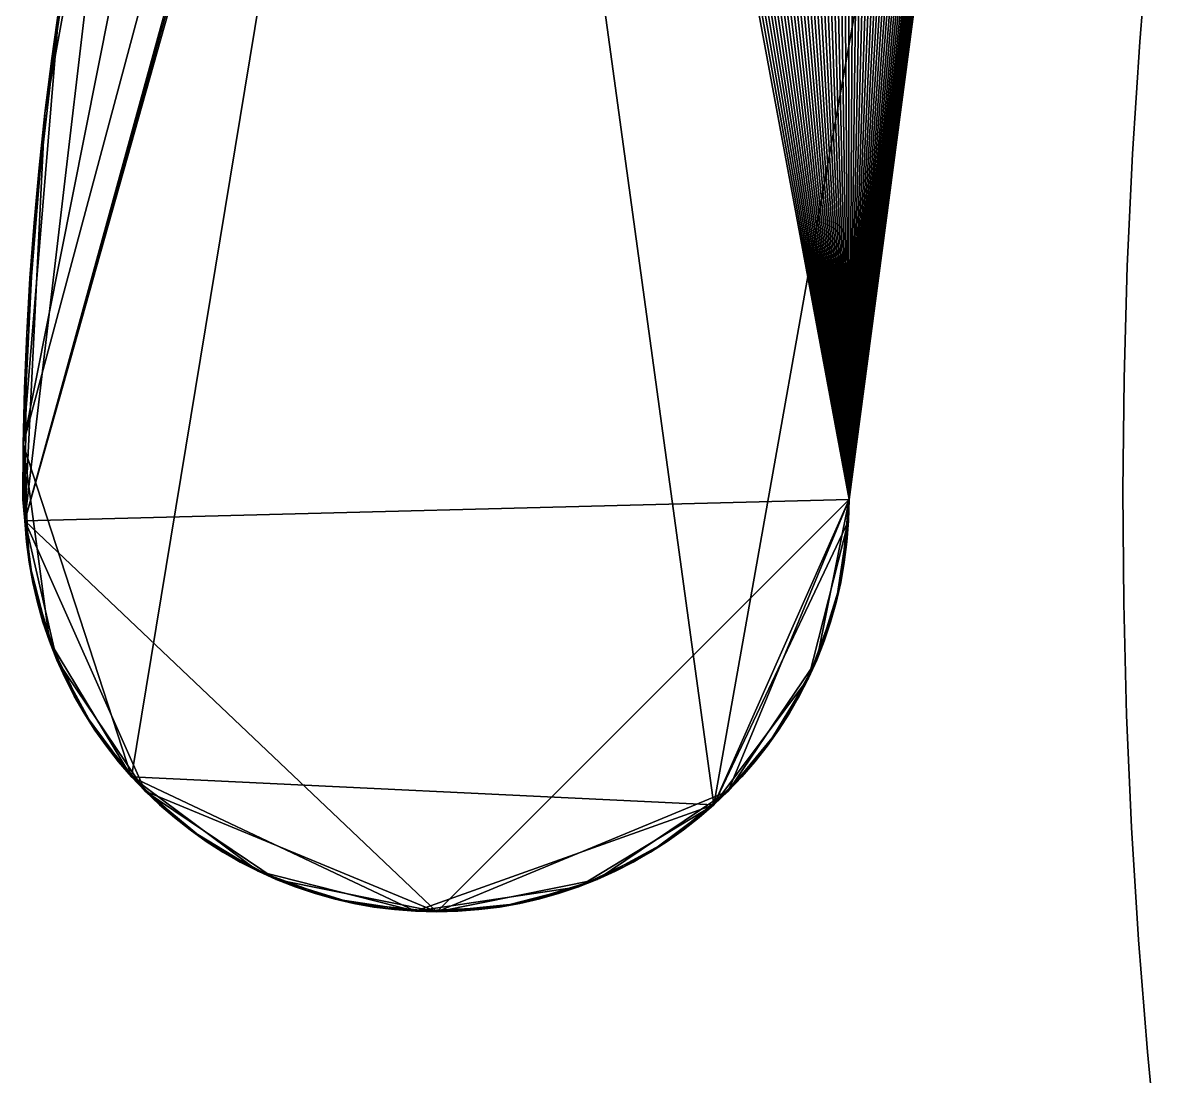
# Model space of a CAD drawing. Header units: metres. Extents: x 0 to 16, y 0 to 13.9.
# Drawn here: x 1.864 to 3.93, y 6.951 to 8.867 of the extents above; entities that cross this region are included whole.
import ezdxf

# ---------------------------------------------------------------- set-up
doc = ezdxf.new("R2010")
doc.units = ezdxf.units.M

msp = doc.modelspace()

# ---------------------------------------------------------------- linework, layer by layer
for points in [[(3.10583, 11.3421), (3.08269, 11.3388), (3.36703, 8)], [(3.12914, 11.3444), (3.10583, 11.3421), (3.36703, 8)], [(3.15259, 11.3458), (3.12914, 11.3444), (3.36703, 8)], [(3.17616, 11.3462), (3.15259, 11.3458), (3.36703, 8)], [(3.1998, 11.3455), (3.17616, 11.3462), (3.36703, 8)], [(3.2235, 11.3439), (3.1998, 11.3455), (3.36703, 8)], [(3.24722, 11.3412), (3.2235, 11.3439), (3.36703, 8)], [(3.27094, 11.3375), (3.24722, 11.3412), (3.36703, 8)], [(3.01459, 11.3232), (2.99243, 11.3162), (3.36703, 8)], [(3.03704, 11.3293), (3.01459, 11.3232), (3.36703, 8)], [(3.05975, 11.3345), (3.03704, 11.3293), (3.36703, 8)], [(3.08269, 11.3388), (3.05975, 11.3345), (3.36703, 8)], [(3.29461, 11.3327), (3.27094, 11.3375), (3.36703, 8)], [(3.31822, 11.3269), (3.29461, 11.3327), (3.36703, 8)], [(3.34174, 11.32), (3.31822, 11.3269), (3.36703, 8)], [(3.36703, 8), (3.36493, 11.3121), (3.34174, 11.32)], [(2.9491, 11.2993), (2.92799, 11.2896), (3.36703, 8)], [(2.97059, 11.3082), (2.9491, 11.2993), (3.36703, 8)], [(2.99243, 11.3162), (2.97059, 11.3082), (3.36703, 8)], [(3.36703, 8), (3.38759, 11.3033), (3.36493, 11.3121)], [(3.36703, 8), (3.40969, 11.2936), (3.38759, 11.3033)], [(2.90728, 11.279), (2.88701, 11.2675), (3.36703, 8)], [(2.92799, 11.2896), (2.90728, 11.279), (3.36703, 8)], [(3.36703, 8), (3.43122, 11.283), (3.40969, 11.2936)], [(3.36703, 8), (3.45216, 11.2715), (3.43122, 11.283)], [(2.88701, 11.2675), (2.86721, 11.2551), (3.36703, 8)], [(3.36703, 8), (3.47249, 11.2592), (3.45216, 11.2715)], [(3.36703, 8), (3.4922, 11.2461), (3.47249, 11.2592)], [(2.8479, 11.242), (2.82913, 11.2279), (3.36703, 8)], [(2.86721, 11.2551), (2.8479, 11.242), (3.36703, 8)], [(3.36703, 8), (3.51126, 11.2323), (3.4922, 11.2461)], [(2.82913, 11.2279), (2.8109, 11.2131), (3.36703, 8)], [(3.36703, 8), (3.52966, 11.2177), (3.51126, 11.2323)], [(3.36703, 8), (3.54738, 11.2024), (3.52966, 11.2177)], [(2.79327, 11.1975), (2.77624, 11.1811), (3.36703, 8)], [(2.8109, 11.2131), (2.79327, 11.1975), (3.36703, 8)], [(3.36703, 8), (3.56441, 11.1863), (3.54738, 11.2024)], [(2.77624, 11.1811), (2.75987, 11.1639), (1.86801, 7.96141)], [(2.77624, 11.1811), (1.86801, 7.96141), (3.36703, 8)], [(3.36703, 8), (3.58072, 11.1697), (3.56441, 11.1863)], [(2.75987, 11.1639), (2.74416, 11.1459), (1.86801, 7.96141)], [(3.36703, 8), (3.59631, 11.1523), (3.58072, 11.1697)], [(2.74416, 11.1459), (2.04781, 9.49123), (1.86801, 7.96141)], [(3.36703, 8), (3.61114, 11.1344), (3.59631, 11.1523)], [(3.36703, 8), (3.62521, 11.1159), (3.61114, 11.1344)], [(3.36703, 8), (3.63849, 11.0968), (3.62521, 11.1159)], [(3.36703, 8), (3.65097, 11.0772), (3.63849, 11.0968)], [(3.36703, 8), (3.66263, 11.0571), (3.65097, 11.0772)], [(3.36703, 8), (3.67346, 11.0365), (3.66263, 11.0571)], [(3.36703, 8), (3.68343, 11.0154), (3.67346, 11.0365)], [(3.36703, 8), (3.69253, 10.9939), (3.68343, 11.0154)], [(3.36703, 8), (3.70074, 10.9721), (3.69253, 10.9939)], [(1.86468, 8.10092, 0.625), (2.29269, 10.2536, 0.625), (2.6362, 10.9803, 0.625)], [(2.06187, 7.49572, 0.625), (1.86468, 8.10092, 0.625), (2.6362, 10.9803, 0.625)], [(3.12132, 7.44484, 0.625), (2.06187, 7.49572, 0.625), (2.6362, 10.9803, 0.625)], [(3.72782, 10.8575, 0.625), (3.12132, 7.44484, 0.625), (2.6362, 10.9803, 0.625)], [(3.36703, 8), (3.70804, 10.9498), (3.70074, 10.9721)], [(3.36703, 8), (3.71441, 10.9272), (3.70804, 10.9498)], [(3.36703, 8), (3.71985, 10.9043), (3.71441, 10.9272)], [(3.36703, 8), (3.72432, 10.881), (3.71985, 10.9043)], [(3.36703, 8), (3.72782, 10.8575), (3.72432, 10.881)], [(3.72782, 10.8575, 0.625), (3.36703, 8, 0.625), (3.12132, 7.44484, 0.625)], [(3.72782, 10.8575, 0.625), (3.73032, 10.8338, 0.625), (3.36703, 8, 0.625)], [(3.36703, 8), (3.73032, 10.8338), (3.72782, 10.8575)], [(3.73032, 10.8338, 0.625), (3.7318, 10.8098, 0.625), (3.36703, 8, 0.625)], [(3.36703, 8), (3.7318, 10.8098), (3.73032, 10.8338)], [(3.7318, 10.8098, 0.625), (3.73226, 10.7857, 0.625), (3.36703, 8, 0.625)], [(3.36703, 8), (3.73226, 10.7857), (3.7318, 10.8098)], [(3.73226, 10.7857, 0.625), (3.73167, 10.7614, 0.625), (3.36703, 8, 0.625)], [(3.36703, 8), (3.73167, 10.7614), (3.73226, 10.7857)], [(3.73167, 10.7614, 0.625), (3.73001, 10.7369, 0.625), (3.36703, 8, 0.625)], [(3.36703, 8), (3.73001, 10.7369), (3.73167, 10.7614)], [(3.73001, 10.7369, 0.625), (3.73001, 10.7369), (3.36703, 8), (3.36703, 8, 0.625)], [(3.36703, 8, 0.625), (3.36703, 8), (3.73001, 10.7369), (3.73001, 10.7369, 0.625)], [(3.73001, 10.7369), (3.36703, 8), (3.36703, 8, 0.625), (3.73001, 10.7369, 0.625)], [(1.86468, 8.10092, 0.625), (1.9305, 8.90195, 0.625), (2.29269, 10.2536, 0.625)], [(2.04781, 9.49123), (1.90426, 8.70302), (1.86801, 7.96141)], [(2.04781, 9.49123), (1.96321, 9.09973), (1.90426, 8.70302)], [(1.96321, 9.09973), (1.9305, 8.90195), (1.90426, 8.70302)], [(3.89572, 8.83296, 0.625), (3.89572, 8.83296), (3.91251, 9.0368), (3.91251, 9.0368, 0.625)], [(3.91251, 9.0368, 0.625), (3.91251, 9.0368), (3.89572, 8.83296), (3.89572, 8.83296, 0.625)], [(1.86468, 8.10092, 0.625), (1.88451, 8.5031, 0.625), (1.9305, 8.90195, 0.625)], [(1.88451, 8.5031, 0.625), (1.90426, 8.70302, 0.625), (1.9305, 8.90195, 0.625)], [(1.90426, 8.70302, 0.625), (1.91657, 8.80262, 0.625), (1.9305, 8.90195, 0.625)], [(1.9305, 8.90195), (1.91657, 8.80262), (1.90426, 8.70302)], [(1.91657, 8.80262, 0.625), (1.91657, 8.80262), (1.9305, 8.90195), (1.9305, 8.90195, 0.625)], [(3.88259, 8.62893, 0.625), (3.88259, 8.62893), (3.89572, 8.83296), (3.89572, 8.83296, 0.625)], [(3.89572, 8.83296, 0.625), (3.89572, 8.83296), (3.88259, 8.62893), (3.88259, 8.62893, 0.625)], [(1.90426, 8.70302, 0.625), (1.90426, 8.70302), (1.91657, 8.80262), (1.91657, 8.80262, 0.625)], [(1.90426, 8.70302), (1.87131, 8.30235), (1.86801, 7.96141)], [(1.90426, 8.70302), (1.88451, 8.5031), (1.87131, 8.30235)], [(1.88451, 8.5031, 0.625), (1.89357, 8.60318, 0.625), (1.90426, 8.70302, 0.625)], [(1.90426, 8.70302), (1.89357, 8.60318), (1.88451, 8.5031)], [(1.89357, 8.60318, 0.625), (1.89357, 8.60318), (1.90426, 8.70302), (1.90426, 8.70302, 0.625)], [(3.87313, 8.42474, 0.625), (3.87313, 8.42474), (3.88259, 8.62893), (3.88259, 8.62893, 0.625)], [(3.88259, 8.62893, 0.625), (3.88259, 8.62893), (3.87313, 8.42474), (3.87313, 8.42474, 0.625)], [(1.88451, 8.5031, 0.625), (1.88451, 8.5031), (1.89357, 8.60318), (1.89357, 8.60318, 0.625)], [(1.86468, 8.10092, 0.625), (1.87131, 8.30235, 0.625), (1.88451, 8.5031, 0.625)], [(1.87131, 8.30235, 0.625), (1.87709, 8.40282, 0.625), (1.88451, 8.5031, 0.625)], [(1.88451, 8.5031), (1.87709, 8.40282), (1.87131, 8.30235)], [(1.87709, 8.40282, 0.625), (1.87709, 8.40282), (1.88451, 8.5031), (1.88451, 8.5031, 0.625)], [(3.86734, 8.22044, 0.625), (3.86734, 8.22044), (3.87313, 8.42474), (3.87313, 8.42474, 0.625)], [(3.87313, 8.42474, 0.625), (3.87313, 8.42474), (3.86734, 8.22044), (3.86734, 8.22044, 0.625)], [(1.87131, 8.30235, 0.625), (1.87131, 8.30235), (1.87709, 8.40282), (1.87709, 8.40282, 0.625)], [(1.86468, 8.10092, 0.625), (1.86717, 8.20171, 0.625), (1.87131, 8.30235, 0.625)], [(1.87131, 8.30235), (1.86717, 8.20171), (1.86468, 8.10092)], [(1.87131, 8.30235), (1.86468, 8.10092), (1.86801, 7.96141)], [(1.86717, 8.20171, 0.625), (1.86717, 8.20171), (1.87131, 8.30235), (1.87131, 8.30235, 0.625)], [(1.86468, 8.10092, 0.625), (1.86468, 8.10092), (1.86717, 8.20171), (1.86717, 8.20171, 0.625)], [(3.86522, 8.01609, 0.625), (3.86522, 8.01609), (3.86734, 8.22044), (3.86734, 8.22044, 0.625)], [(3.86734, 8.22044, 0.625), (3.86734, 8.22044), (3.86522, 8.01609), (3.86522, 8.01609, 0.625)], [(1.86801, 7.96141, 0.625), (1.86385, 8, 0.625), (1.86468, 8.10092, 0.625)], [(1.86468, 8.10092), (1.86385, 8), (1.86801, 7.96141)], [(1.86385, 8, 0.625), (1.86385, 8), (1.86468, 8.10092), (1.86468, 8.10092, 0.625)], [(1.87568, 7.88578, 0.625), (1.86801, 7.96141, 0.625), (1.86468, 8.10092, 0.625)], [(1.91254, 7.74212, 0.625), (1.87568, 7.88578, 0.625), (1.86468, 8.10092, 0.625)], [(2.06187, 7.49572, 0.625), (1.91254, 7.74212, 0.625), (1.86468, 8.10092, 0.625)], [(3.86677, 7.81173, 0.625), (3.86677, 7.81173), (3.86522, 8.01609), (3.86522, 8.01609, 0.625)], [(3.86522, 8.01609, 0.625), (3.86522, 8.01609), (3.86677, 7.81173), (3.86677, 7.81173, 0.625)], [(1.86801, 7.96141, 0.625), (1.86801, 7.96141), (1.86385, 8), (1.86385, 8, 0.625)], [(1.86801, 7.96141), (2.61703, 7.25), (3.36703, 8)], [(2.61703, 7.25), (3.14736, 7.46967), (3.36703, 8)], [(3.36703, 8, 0.625), (3.36606, 7.96141, 0.625), (3.12132, 7.44484, 0.625)], [(3.14736, 7.46967), (3.30809, 7.70807), (3.36703, 8)], [(3.30809, 7.70807), (3.3518, 7.84885), (3.36703, 8)], [(3.3518, 7.84885), (3.36316, 7.92332), (3.36703, 8)], [(3.36316, 7.92332), (3.36606, 7.96141), (3.36703, 8)], [(3.36703, 8, 0.625), (3.36703, 8), (3.36606, 7.96141), (3.36606, 7.96141, 0.625)], [(3.36606, 7.96141, 0.625), (3.36606, 7.96141), (3.36703, 8), (3.36703, 8, 0.625)], [(3.36703, 8), (3.36606, 7.96141), (3.36606, 7.96141, 0.625), (3.36703, 8, 0.625)], [(1.87568, 7.88578, 0.625), (1.87091, 7.92332, 0.625), (1.86801, 7.96141, 0.625)], [(1.86801, 7.96141), (1.87091, 7.92332), (1.88227, 7.84885)], [(1.86801, 7.96141), (1.88227, 7.84885), (1.92597, 7.70807)], [(1.86801, 7.96141), (1.92597, 7.70807), (2.0867, 7.46967)], [(1.86801, 7.96141), (2.0867, 7.46967), (2.61703, 7.25)], [(1.87091, 7.92332, 0.625), (1.87091, 7.92332), (1.86801, 7.96141), (1.86801, 7.96141, 0.625)], [(3.36606, 7.96141, 0.625), (3.29308, 7.67484, 0.625), (3.12132, 7.44484, 0.625)], [(3.36606, 7.96141, 0.625), (3.34342, 7.81256, 0.625), (3.29308, 7.67484, 0.625)], [(3.36606, 7.96141, 0.625), (3.35839, 7.88578, 0.625), (3.34342, 7.81256, 0.625)], [(3.36606, 7.96141, 0.625), (3.36316, 7.92332, 0.625), (3.35839, 7.88578, 0.625)], [(3.36606, 7.96141, 0.625), (3.36606, 7.96141), (3.36316, 7.92332), (3.36316, 7.92332, 0.625)], [(3.36316, 7.92332, 0.625), (3.36316, 7.92332), (3.36606, 7.96141), (3.36606, 7.96141, 0.625)], [(3.36606, 7.96141), (3.36316, 7.92332), (3.36316, 7.92332, 0.625), (3.36606, 7.96141, 0.625)], [(1.87091, 7.92332), (1.87568, 7.88578), (1.88227, 7.84885)], [(1.87568, 7.88578, 0.625), (1.87568, 7.88578), (1.87091, 7.92332), (1.87091, 7.92332, 0.625)], [(3.3518, 7.84885), (3.35839, 7.88578), (3.36316, 7.92332)], [(3.36316, 7.92332, 0.625), (3.36316, 7.92332), (3.35839, 7.88578), (3.35839, 7.88578, 0.625)], [(3.35839, 7.88578, 0.625), (3.35839, 7.88578), (3.36316, 7.92332), (3.36316, 7.92332, 0.625)], [(3.36316, 7.92332), (3.35839, 7.88578), (3.35839, 7.88578, 0.625), (3.36316, 7.92332, 0.625)], [(1.89065, 7.81256, 0.625), (1.88227, 7.84885, 0.625), (1.87568, 7.88578, 0.625)], [(1.91254, 7.74212, 0.625), (1.89065, 7.81256, 0.625), (1.87568, 7.88578, 0.625)], [(1.88227, 7.84885, 0.625), (1.88227, 7.84885), (1.87568, 7.88578), (1.87568, 7.88578, 0.625)], [(3.35839, 7.88578, 0.625), (3.3518, 7.84885, 0.625), (3.34342, 7.81256, 0.625)], [(3.35839, 7.88578, 0.625), (3.35839, 7.88578), (3.3518, 7.84885), (3.3518, 7.84885, 0.625)], [(3.3518, 7.84885, 0.625), (3.3518, 7.84885), (3.35839, 7.88578), (3.35839, 7.88578, 0.625)], [(3.35839, 7.88578), (3.3518, 7.84885), (3.3518, 7.84885, 0.625), (3.35839, 7.88578, 0.625)], [(1.88227, 7.84885), (1.89065, 7.81256), (1.90075, 7.77697)], [(1.88227, 7.84885), (1.90075, 7.77697), (1.92597, 7.70807)], [(1.89065, 7.81256, 0.625), (1.89065, 7.81256), (1.88227, 7.84885), (1.88227, 7.84885, 0.625)], [(3.30809, 7.70807), (3.33331, 7.77697), (3.3518, 7.84885)], [(3.33331, 7.77697), (3.34342, 7.81256), (3.3518, 7.84885)], [(3.3518, 7.84885, 0.625), (3.3518, 7.84885), (3.34342, 7.81256), (3.34342, 7.81256, 0.625)], [(3.34342, 7.81256, 0.625), (3.34342, 7.81256), (3.3518, 7.84885), (3.3518, 7.84885, 0.625)], [(3.3518, 7.84885), (3.34342, 7.81256), (3.34342, 7.81256, 0.625), (3.3518, 7.84885, 0.625)], [(1.91254, 7.74212, 0.625), (1.90075, 7.77697, 0.625), (1.89065, 7.81256, 0.625)], [(1.90075, 7.77697, 0.625), (1.90075, 7.77697), (1.89065, 7.81256), (1.89065, 7.81256, 0.625)], [(3.34342, 7.81256, 0.625), (3.32152, 7.74212, 0.625), (3.29308, 7.67484, 0.625)], [(3.34342, 7.81256, 0.625), (3.33331, 7.77697, 0.625), (3.32152, 7.74212, 0.625)], [(3.34342, 7.81256, 0.625), (3.34342, 7.81256), (3.33331, 7.77697), (3.33331, 7.77697, 0.625)], [(3.33331, 7.77697, 0.625), (3.33331, 7.77697), (3.34342, 7.81256), (3.34342, 7.81256, 0.625)], [(3.34342, 7.81256), (3.33331, 7.77697), (3.33331, 7.77697, 0.625), (3.34342, 7.81256, 0.625)], [(3.87198, 7.60742, 0.625), (3.87198, 7.60742), (3.86677, 7.81173), (3.86677, 7.81173, 0.625)], [(3.86677, 7.81173, 0.625), (3.86677, 7.81173), (3.87198, 7.60742), (3.87198, 7.60742, 0.625)], [(1.90075, 7.77697), (1.91254, 7.74212), (1.92597, 7.70807)], [(1.91254, 7.74212, 0.625), (1.91254, 7.74212), (1.90075, 7.77697), (1.90075, 7.77697, 0.625)], [(3.30809, 7.70807), (3.32152, 7.74212), (3.33331, 7.77697)], [(3.33331, 7.77697, 0.625), (3.33331, 7.77697), (3.32152, 7.74212), (3.32152, 7.74212, 0.625)], [(3.32152, 7.74212, 0.625), (3.32152, 7.74212), (3.33331, 7.77697), (3.33331, 7.77697, 0.625)], [(3.33331, 7.77697), (3.32152, 7.74212), (3.32152, 7.74212, 0.625), (3.33331, 7.77697, 0.625)], [(1.94099, 7.67484, 0.625), (1.92597, 7.70807, 0.625), (1.91254, 7.74212, 0.625)], [(1.97561, 7.6111, 0.625), (1.94099, 7.67484, 0.625), (1.91254, 7.74212, 0.625)], [(2.06187, 7.49572, 0.625), (1.97561, 7.6111, 0.625), (1.91254, 7.74212, 0.625)], [(1.92597, 7.70807, 0.625), (1.92597, 7.70807), (1.91254, 7.74212), (1.91254, 7.74212, 0.625)], [(3.32152, 7.74212, 0.625), (3.30809, 7.70807, 0.625), (3.29308, 7.67484, 0.625)], [(3.32152, 7.74212, 0.625), (3.32152, 7.74212), (3.30809, 7.70807), (3.30809, 7.70807, 0.625)], [(3.30809, 7.70807, 0.625), (3.30809, 7.70807), (3.32152, 7.74212), (3.32152, 7.74212, 0.625)], [(3.32152, 7.74212), (3.30809, 7.70807), (3.30809, 7.70807, 0.625), (3.32152, 7.74212, 0.625)], [(1.92597, 7.70807), (1.94099, 7.67484), (1.95755, 7.64251)], [(1.92597, 7.70807), (1.95755, 7.64251), (1.99512, 7.58067)], [(1.92597, 7.70807), (1.99512, 7.58067), (2.0867, 7.46967)], [(1.94099, 7.67484, 0.625), (1.94099, 7.67484), (1.92597, 7.70807), (1.92597, 7.70807, 0.625)], [(3.14736, 7.46967), (3.23895, 7.58067), (3.30809, 7.70807)], [(3.23895, 7.58067), (3.27651, 7.64251), (3.30809, 7.70807)], [(3.27651, 7.64251), (3.29308, 7.67484), (3.30809, 7.70807)], [(3.30809, 7.70807, 0.625), (3.30809, 7.70807), (3.29308, 7.67484), (3.29308, 7.67484, 0.625)], [(3.29308, 7.67484, 0.625), (3.29308, 7.67484), (3.30809, 7.70807), (3.30809, 7.70807, 0.625)], [(3.30809, 7.70807), (3.29308, 7.67484), (3.29308, 7.67484, 0.625), (3.30809, 7.70807, 0.625)], [(1.97561, 7.6111, 0.625), (1.95755, 7.64251, 0.625), (1.94099, 7.67484, 0.625)], [(1.95755, 7.64251, 0.625), (1.95755, 7.64251), (1.94099, 7.67484), (1.94099, 7.67484, 0.625)], [(3.29308, 7.67484, 0.625), (3.21803, 7.55126, 0.625), (3.12132, 7.44484, 0.625)], [(3.29308, 7.67484, 0.625), (3.25845, 7.6111, 0.625), (3.21803, 7.55126, 0.625)], [(3.29308, 7.67484, 0.625), (3.27651, 7.64251, 0.625), (3.25845, 7.6111, 0.625)], [(3.29308, 7.67484, 0.625), (3.29308, 7.67484), (3.27651, 7.64251), (3.27651, 7.64251, 0.625)], [(3.27651, 7.64251, 0.625), (3.27651, 7.64251), (3.29308, 7.67484), (3.29308, 7.67484, 0.625)], [(3.29308, 7.67484), (3.27651, 7.64251), (3.27651, 7.64251, 0.625), (3.29308, 7.67484, 0.625)], [(1.95755, 7.64251), (1.97561, 7.6111), (1.99512, 7.58067)], [(1.97561, 7.6111, 0.625), (1.97561, 7.6111), (1.95755, 7.64251), (1.95755, 7.64251, 0.625)], [(3.23895, 7.58067), (3.25845, 7.6111), (3.27651, 7.64251)], [(3.27651, 7.64251, 0.625), (3.27651, 7.64251), (3.25845, 7.6111), (3.25845, 7.6111, 0.625)], [(3.25845, 7.6111, 0.625), (3.25845, 7.6111), (3.27651, 7.64251), (3.27651, 7.64251, 0.625)], [(3.27651, 7.64251), (3.25845, 7.6111), (3.25845, 7.6111, 0.625), (3.27651, 7.64251, 0.625)], [(2.01603, 7.55126, 0.625), (1.99512, 7.58067, 0.625), (1.97561, 7.6111, 0.625)], [(2.06187, 7.49572, 0.625), (2.01603, 7.55126, 0.625), (1.97561, 7.6111, 0.625)], [(1.99512, 7.58067, 0.625), (1.99512, 7.58067), (1.97561, 7.6111), (1.97561, 7.6111, 0.625)], [(3.25845, 7.6111, 0.625), (3.23895, 7.58067, 0.625), (3.21803, 7.55126, 0.625)], [(3.25845, 7.6111, 0.625), (3.25845, 7.6111), (3.23895, 7.58067), (3.23895, 7.58067, 0.625)], [(3.23895, 7.58067, 0.625), (3.23895, 7.58067), (3.25845, 7.6111), (3.25845, 7.6111, 0.625)], [(3.25845, 7.6111), (3.23895, 7.58067), (3.23895, 7.58067, 0.625), (3.25845, 7.6111, 0.625)], [(3.88086, 7.4032, 0.625), (3.88086, 7.4032), (3.87198, 7.60742), (3.87198, 7.60742, 0.625)], [(3.87198, 7.60742, 0.625), (3.87198, 7.60742), (3.88086, 7.4032), (3.88086, 7.4032, 0.625)], [(1.99512, 7.58067), (2.01603, 7.55126), (2.0383, 7.52293)], [(1.99512, 7.58067), (2.0383, 7.52293), (2.0867, 7.46967)], [(2.01603, 7.55126, 0.625), (2.01603, 7.55126), (1.99512, 7.58067), (1.99512, 7.58067, 0.625)], [(3.14736, 7.46967), (3.19577, 7.52293), (3.23895, 7.58067)], [(3.19577, 7.52293), (3.21803, 7.55126), (3.23895, 7.58067)], [(3.23895, 7.58067, 0.625), (3.23895, 7.58067), (3.21803, 7.55126), (3.21803, 7.55126, 0.625)], [(3.21803, 7.55126, 0.625), (3.21803, 7.55126), (3.23895, 7.58067), (3.23895, 7.58067, 0.625)], [(3.23895, 7.58067), (3.21803, 7.55126), (3.21803, 7.55126, 0.625), (3.23895, 7.58067, 0.625)], [(2.06187, 7.49572, 0.625), (2.0383, 7.52293, 0.625), (2.01603, 7.55126, 0.625)], [(2.0383, 7.52293, 0.625), (2.0383, 7.52293), (2.01603, 7.55126), (2.01603, 7.55126, 0.625)], [(3.21803, 7.55126, 0.625), (3.1722, 7.49572, 0.625), (3.12132, 7.44484, 0.625)], [(3.21803, 7.55126, 0.625), (3.19577, 7.52293, 0.625), (3.1722, 7.49572, 0.625)], [(3.21803, 7.55126, 0.625), (3.21803, 7.55126), (3.19577, 7.52293), (3.19577, 7.52293, 0.625)], [(3.19577, 7.52293, 0.625), (3.19577, 7.52293), (3.21803, 7.55126), (3.21803, 7.55126, 0.625)], [(3.21803, 7.55126), (3.19577, 7.52293), (3.19577, 7.52293, 0.625), (3.21803, 7.55126, 0.625)], [(2.0383, 7.52293), (2.06187, 7.49572), (2.0867, 7.46967)], [(2.06187, 7.49572, 0.625), (2.06187, 7.49572), (2.0383, 7.52293), (2.0383, 7.52293, 0.625)], [(3.14736, 7.46967), (3.1722, 7.49572), (3.19577, 7.52293)], [(3.19577, 7.52293, 0.625), (3.19577, 7.52293), (3.1722, 7.49572), (3.1722, 7.49572, 0.625)], [(3.1722, 7.49572, 0.625), (3.1722, 7.49572), (3.19577, 7.52293), (3.19577, 7.52293, 0.625)], [(3.19577, 7.52293), (3.1722, 7.49572), (3.1722, 7.49572, 0.625), (3.19577, 7.52293, 0.625)], [(2.11275, 7.44484, 0.625), (2.0867, 7.46967, 0.625), (2.06187, 7.49572, 0.625)], [(2.1683, 7.399, 0.625), (2.11275, 7.44484, 0.625), (2.06187, 7.49572, 0.625)], [(2.29188, 7.32396, 0.625), (2.1683, 7.399, 0.625), (2.06187, 7.49572, 0.625)], [(2.57844, 7.25098, 0.625), (2.29188, 7.32396, 0.625), (2.06187, 7.49572, 0.625)], [(3.12132, 7.44484, 0.625), (2.57844, 7.25098, 0.625), (2.06187, 7.49572, 0.625)], [(2.0867, 7.46967, 0.625), (2.0867, 7.46967), (2.06187, 7.49572), (2.06187, 7.49572, 0.625)], [(3.1722, 7.49572, 0.625), (3.14736, 7.46967, 0.625), (3.12132, 7.44484, 0.625)], [(3.1722, 7.49572, 0.625), (3.1722, 7.49572), (3.14736, 7.46967), (3.14736, 7.46967, 0.625)], [(3.14736, 7.46967, 0.625), (3.14736, 7.46967), (3.1722, 7.49572), (3.1722, 7.49572, 0.625)], [(3.1722, 7.49572), (3.14736, 7.46967), (3.14736, 7.46967, 0.625), (3.1722, 7.49572, 0.625)], [(2.0867, 7.46967), (2.11275, 7.44484), (2.13996, 7.42126)], [(2.0867, 7.46967), (2.13996, 7.42126), (2.1977, 7.37809)], [(2.0867, 7.46967), (2.1977, 7.37809), (2.3251, 7.30894)], [(2.0867, 7.46967), (2.3251, 7.30894), (2.61703, 7.25)], [(2.11275, 7.44484, 0.625), (2.11275, 7.44484), (2.0867, 7.46967), (2.0867, 7.46967, 0.625)], [(2.61703, 7.25), (2.90897, 7.30894), (3.14736, 7.46967)], [(2.90897, 7.30894), (3.03637, 7.37809), (3.14736, 7.46967)], [(3.03637, 7.37809), (3.0941, 7.42126), (3.14736, 7.46967)], [(3.0941, 7.42126), (3.12132, 7.44484), (3.14736, 7.46967)], [(3.14736, 7.46967, 0.625), (3.14736, 7.46967), (3.12132, 7.44484), (3.12132, 7.44484, 0.625)], [(3.12132, 7.44484, 0.625), (3.12132, 7.44484), (3.14736, 7.46967), (3.14736, 7.46967, 0.625)], [(3.14736, 7.46967), (3.12132, 7.44484), (3.12132, 7.44484, 0.625), (3.14736, 7.46967, 0.625)], [(2.1683, 7.399, 0.625), (2.13996, 7.42126, 0.625), (2.11275, 7.44484, 0.625)], [(2.13996, 7.42126, 0.625), (2.13996, 7.42126), (2.11275, 7.44484), (2.11275, 7.44484, 0.625)], [(3.12132, 7.44484, 0.625), (2.87491, 7.29551, 0.625), (2.57844, 7.25098, 0.625)], [(3.12132, 7.44484, 0.625), (3.00594, 7.35858, 0.625), (2.87491, 7.29551, 0.625)], [(3.12132, 7.44484, 0.625), (3.06577, 7.399, 0.625), (3.00594, 7.35858, 0.625)], [(3.12132, 7.44484, 0.625), (3.0941, 7.42126, 0.625), (3.06577, 7.399, 0.625)], [(3.12132, 7.44484, 0.625), (3.12132, 7.44484), (3.0941, 7.42126), (3.0941, 7.42126, 0.625)], [(3.0941, 7.42126, 0.625), (3.0941, 7.42126), (3.12132, 7.44484), (3.12132, 7.44484, 0.625)], [(3.12132, 7.44484), (3.0941, 7.42126), (3.0941, 7.42126, 0.625), (3.12132, 7.44484, 0.625)], [(2.13996, 7.42126), (2.1683, 7.399), (2.1977, 7.37809)], [(2.1683, 7.399, 0.625), (2.1683, 7.399), (2.13996, 7.42126), (2.13996, 7.42126, 0.625)], [(3.03637, 7.37809), (3.06577, 7.399), (3.0941, 7.42126)], [(3.0941, 7.42126, 0.625), (3.0941, 7.42126), (3.06577, 7.399), (3.06577, 7.399, 0.625)], [(3.06577, 7.399, 0.625), (3.06577, 7.399), (3.0941, 7.42126), (3.0941, 7.42126, 0.625)], [(3.0941, 7.42126), (3.06577, 7.399), (3.06577, 7.399, 0.625), (3.0941, 7.42126, 0.625)], [(2.22813, 7.35858, 0.625), (2.1977, 7.37809, 0.625), (2.1683, 7.399, 0.625)], [(2.29188, 7.32396, 0.625), (2.22813, 7.35858, 0.625), (2.1683, 7.399, 0.625)], [(2.1977, 7.37809, 0.625), (2.1977, 7.37809), (2.1683, 7.399), (2.1683, 7.399, 0.625)], [(3.06577, 7.399, 0.625), (3.03637, 7.37809, 0.625), (3.00594, 7.35858, 0.625)], [(3.06577, 7.399, 0.625), (3.06577, 7.399), (3.03637, 7.37809), (3.03637, 7.37809, 0.625)], [(3.03637, 7.37809, 0.625), (3.03637, 7.37809), (3.06577, 7.399), (3.06577, 7.399, 0.625)], [(3.06577, 7.399), (3.03637, 7.37809), (3.03637, 7.37809, 0.625), (3.06577, 7.399, 0.625)], [(3.89341, 7.19913, 0.625), (3.89341, 7.19913), (3.88086, 7.4032), (3.88086, 7.4032, 0.625)], [(3.88086, 7.4032, 0.625), (3.88086, 7.4032), (3.89341, 7.19913), (3.89341, 7.19913, 0.625)], [(2.1977, 7.37809), (2.22813, 7.35858), (2.25954, 7.34052)], [(2.1977, 7.37809), (2.25954, 7.34052), (2.3251, 7.30894)], [(2.22813, 7.35858, 0.625), (2.22813, 7.35858), (2.1977, 7.37809), (2.1977, 7.37809, 0.625)], [(2.90897, 7.30894), (2.97453, 7.34052), (3.03637, 7.37809)], [(2.97453, 7.34052), (3.00594, 7.35858), (3.03637, 7.37809)], [(3.03637, 7.37809, 0.625), (3.03637, 7.37809), (3.00594, 7.35858), (3.00594, 7.35858, 0.625)], [(3.00594, 7.35858, 0.625), (3.00594, 7.35858), (3.03637, 7.37809), (3.03637, 7.37809, 0.625)], [(3.03637, 7.37809), (3.00594, 7.35858), (3.00594, 7.35858, 0.625), (3.03637, 7.37809, 0.625)], [(2.29188, 7.32396, 0.625), (2.25954, 7.34052, 0.625), (2.22813, 7.35858, 0.625)], [(2.25954, 7.34052, 0.625), (2.25954, 7.34052), (2.22813, 7.35858), (2.22813, 7.35858, 0.625)], [(3.00594, 7.35858, 0.625), (2.94219, 7.32396, 0.625), (2.87491, 7.29551, 0.625)], [(3.00594, 7.35858, 0.625), (2.97453, 7.34052, 0.625), (2.94219, 7.32396, 0.625)], [(3.00594, 7.35858, 0.625), (3.00594, 7.35858), (2.97453, 7.34052), (2.97453, 7.34052, 0.625)], [(2.97453, 7.34052, 0.625), (2.97453, 7.34052), (3.00594, 7.35858), (3.00594, 7.35858, 0.625)], [(3.00594, 7.35858), (2.97453, 7.34052), (2.97453, 7.34052, 0.625), (3.00594, 7.35858, 0.625)], [(2.25954, 7.34052), (2.29188, 7.32396), (2.3251, 7.30894)], [(2.29188, 7.32396, 0.625), (2.29188, 7.32396), (2.25954, 7.34052), (2.25954, 7.34052, 0.625)], [(2.25954, 7.34052, 0.625), (2.25954, 7.34052), (2.29188, 7.32396), (2.29188, 7.32396, 0.625)], [(2.29188, 7.32396), (2.25954, 7.34052), (2.25954, 7.34052, 0.625), (2.29188, 7.32396, 0.625)], [(2.90897, 7.30894), (2.94219, 7.32396), (2.97453, 7.34052)], [(2.97453, 7.34052, 0.625), (2.97453, 7.34052), (2.94219, 7.32396), (2.94219, 7.32396, 0.625)], [(2.94219, 7.32396, 0.625), (2.94219, 7.32396), (2.97453, 7.34052), (2.97453, 7.34052, 0.625)], [(2.97453, 7.34052), (2.94219, 7.32396), (2.94219, 7.32396, 0.625), (2.97453, 7.34052, 0.625)], [(2.35916, 7.29551, 0.625), (2.3251, 7.30894, 0.625), (2.29188, 7.32396, 0.625)], [(2.4296, 7.27361, 0.625), (2.35916, 7.29551, 0.625), (2.29188, 7.32396, 0.625)], [(2.57844, 7.25098, 0.625), (2.4296, 7.27361, 0.625), (2.29188, 7.32396, 0.625)], [(2.3251, 7.30894, 0.625), (2.3251, 7.30894), (2.29188, 7.32396), (2.29188, 7.32396, 0.625)], [(2.29188, 7.32396, 0.625), (2.29188, 7.32396), (2.3251, 7.30894), (2.3251, 7.30894, 0.625)], [(2.3251, 7.30894), (2.29188, 7.32396), (2.29188, 7.32396, 0.625), (2.3251, 7.30894, 0.625)], [(2.94219, 7.32396, 0.625), (2.90897, 7.30894, 0.625), (2.87491, 7.29551, 0.625)], [(2.94219, 7.32396, 0.625), (2.94219, 7.32396), (2.90897, 7.30894), (2.90897, 7.30894, 0.625)], [(2.90897, 7.30894, 0.625), (2.90897, 7.30894), (2.94219, 7.32396), (2.94219, 7.32396, 0.625)], [(2.94219, 7.32396), (2.90897, 7.30894), (2.90897, 7.30894, 0.625), (2.94219, 7.32396, 0.625)], [(2.3251, 7.30894), (2.35916, 7.29551), (2.39401, 7.28372)], [(2.3251, 7.30894), (2.39401, 7.28372), (2.46588, 7.26524)], [(2.3251, 7.30894), (2.46588, 7.26524), (2.61703, 7.25)], [(2.35916, 7.29551, 0.625), (2.35916, 7.29551), (2.3251, 7.30894), (2.3251, 7.30894, 0.625)], [(2.3251, 7.30894, 0.625), (2.3251, 7.30894), (2.35916, 7.29551), (2.35916, 7.29551, 0.625)], [(2.35916, 7.29551), (2.3251, 7.30894), (2.3251, 7.30894, 0.625), (2.35916, 7.29551, 0.625)], [(2.4296, 7.27361, 0.625), (2.39401, 7.28372, 0.625), (2.35916, 7.29551, 0.625)], [(2.39401, 7.28372, 0.625), (2.39401, 7.28372), (2.35916, 7.29551), (2.35916, 7.29551, 0.625)], [(2.35916, 7.29551, 0.625), (2.35916, 7.29551), (2.39401, 7.28372), (2.39401, 7.28372, 0.625)], [(2.39401, 7.28372), (2.35916, 7.29551), (2.35916, 7.29551, 0.625), (2.39401, 7.28372, 0.625)], [(2.87491, 7.29551, 0.625), (2.73125, 7.25864, 0.625), (2.57844, 7.25098, 0.625)], [(2.61703, 7.25), (2.76818, 7.26524), (2.90897, 7.30894)], [(2.87491, 7.29551, 0.625), (2.80447, 7.27361, 0.625), (2.73125, 7.25864, 0.625)], [(2.76818, 7.26524), (2.84006, 7.28372), (2.90897, 7.30894)], [(2.87491, 7.29551, 0.625), (2.84006, 7.28372, 0.625), (2.80447, 7.27361, 0.625)], [(2.84006, 7.28372), (2.87491, 7.29551), (2.90897, 7.30894)], [(2.87491, 7.29551, 0.625), (2.87491, 7.29551), (2.84006, 7.28372), (2.84006, 7.28372, 0.625)], [(2.84006, 7.28372, 0.625), (2.84006, 7.28372), (2.87491, 7.29551), (2.87491, 7.29551, 0.625)], [(2.87491, 7.29551), (2.84006, 7.28372), (2.84006, 7.28372, 0.625), (2.87491, 7.29551, 0.625)], [(2.90897, 7.30894, 0.625), (2.90897, 7.30894), (2.87491, 7.29551), (2.87491, 7.29551, 0.625)], [(2.87491, 7.29551, 0.625), (2.87491, 7.29551), (2.90897, 7.30894), (2.90897, 7.30894, 0.625)], [(2.90897, 7.30894), (2.87491, 7.29551), (2.87491, 7.29551, 0.625), (2.90897, 7.30894, 0.625)], [(2.39401, 7.28372), (2.4296, 7.27361), (2.46588, 7.26524)], [(2.4296, 7.27361, 0.625), (2.4296, 7.27361), (2.39401, 7.28372), (2.39401, 7.28372, 0.625)], [(2.39401, 7.28372, 0.625), (2.39401, 7.28372), (2.4296, 7.27361), (2.4296, 7.27361, 0.625)], [(2.4296, 7.27361), (2.39401, 7.28372), (2.39401, 7.28372, 0.625), (2.4296, 7.27361, 0.625)], [(2.50282, 7.25864, 0.625), (2.46588, 7.26524, 0.625), (2.4296, 7.27361, 0.625)], [(2.57844, 7.25098, 0.625), (2.50282, 7.25864, 0.625), (2.4296, 7.27361, 0.625)], [(2.46588, 7.26524, 0.625), (2.46588, 7.26524), (2.4296, 7.27361), (2.4296, 7.27361, 0.625)], [(2.4296, 7.27361, 0.625), (2.4296, 7.27361), (2.46588, 7.26524), (2.46588, 7.26524, 0.625)], [(2.46588, 7.26524), (2.4296, 7.27361), (2.4296, 7.27361, 0.625), (2.46588, 7.26524, 0.625)], [(2.80447, 7.27361, 0.625), (2.76818, 7.26524, 0.625), (2.73125, 7.25864, 0.625)], [(2.76818, 7.26524), (2.80447, 7.27361), (2.84006, 7.28372)], [(2.80447, 7.27361, 0.625), (2.80447, 7.27361), (2.76818, 7.26524), (2.76818, 7.26524, 0.625)], [(2.76818, 7.26524, 0.625), (2.76818, 7.26524), (2.80447, 7.27361), (2.80447, 7.27361, 0.625)], [(2.80447, 7.27361), (2.76818, 7.26524), (2.76818, 7.26524, 0.625), (2.80447, 7.27361, 0.625)], [(2.84006, 7.28372, 0.625), (2.84006, 7.28372), (2.80447, 7.27361), (2.80447, 7.27361, 0.625)], [(2.80447, 7.27361, 0.625), (2.80447, 7.27361), (2.84006, 7.28372), (2.84006, 7.28372, 0.625)], [(2.84006, 7.28372), (2.80447, 7.27361), (2.80447, 7.27361, 0.625), (2.84006, 7.28372, 0.625)], [(2.46588, 7.26524), (2.50282, 7.25864), (2.54035, 7.25387)], [(2.46588, 7.26524), (2.54035, 7.25387), (2.61703, 7.25)], [(2.50282, 7.25864, 0.625), (2.50282, 7.25864), (2.46588, 7.26524), (2.46588, 7.26524, 0.625)], [(2.46588, 7.26524, 0.625), (2.46588, 7.26524), (2.50282, 7.25864), (2.50282, 7.25864, 0.625)], [(2.50282, 7.25864), (2.46588, 7.26524), (2.46588, 7.26524, 0.625), (2.50282, 7.25864, 0.625)], [(2.57844, 7.25098, 0.625), (2.54035, 7.25387, 0.625), (2.50282, 7.25864, 0.625)], [(2.54035, 7.25387, 0.625), (2.54035, 7.25387), (2.50282, 7.25864), (2.50282, 7.25864, 0.625)], [(2.50282, 7.25864, 0.625), (2.50282, 7.25864), (2.54035, 7.25387), (2.54035, 7.25387, 0.625)], [(2.54035, 7.25387), (2.50282, 7.25864), (2.50282, 7.25864, 0.625), (2.54035, 7.25387, 0.625)], [(2.54035, 7.25387), (2.57844, 7.25098), (2.61703, 7.25)], [(2.57844, 7.25098, 0.625), (2.57844, 7.25098), (2.54035, 7.25387), (2.54035, 7.25387, 0.625)], [(2.54035, 7.25387, 0.625), (2.54035, 7.25387), (2.57844, 7.25098), (2.57844, 7.25098, 0.625)], [(2.57844, 7.25098), (2.54035, 7.25387), (2.54035, 7.25387, 0.625), (2.57844, 7.25098, 0.625)], [(2.73125, 7.25864, 0.625), (2.65563, 7.25098, 0.625), (2.57844, 7.25098, 0.625)], [(2.65563, 7.25098, 0.625), (2.61703, 7.25, 0.625), (2.57844, 7.25098, 0.625)], [(2.61703, 7.25, 0.625), (2.61703, 7.25), (2.57844, 7.25098), (2.57844, 7.25098, 0.625)], [(2.57844, 7.25098, 0.625), (2.57844, 7.25098), (2.61703, 7.25), (2.61703, 7.25, 0.625)], [(2.61703, 7.25), (2.57844, 7.25098), (2.57844, 7.25098, 0.625), (2.61703, 7.25, 0.625)], [(2.61703, 7.25), (2.69372, 7.25387), (2.76818, 7.26524)], [(2.61703, 7.25), (2.65563, 7.25098), (2.69372, 7.25387)], [(2.65563, 7.25098, 0.625), (2.65563, 7.25098), (2.61703, 7.25), (2.61703, 7.25, 0.625)], [(2.61703, 7.25, 0.625), (2.61703, 7.25), (2.65563, 7.25098), (2.65563, 7.25098, 0.625)], [(2.65563, 7.25098), (2.61703, 7.25), (2.61703, 7.25, 0.625), (2.65563, 7.25098, 0.625)], [(2.73125, 7.25864, 0.625), (2.69372, 7.25387, 0.625), (2.65563, 7.25098, 0.625)], [(2.69372, 7.25387, 0.625), (2.69372, 7.25387), (2.65563, 7.25098), (2.65563, 7.25098, 0.625)], [(2.65563, 7.25098, 0.625), (2.65563, 7.25098), (2.69372, 7.25387), (2.69372, 7.25387, 0.625)], [(2.69372, 7.25387), (2.65563, 7.25098), (2.65563, 7.25098, 0.625), (2.69372, 7.25387, 0.625)], [(2.69372, 7.25387), (2.73125, 7.25864), (2.76818, 7.26524)], [(2.73125, 7.25864, 0.625), (2.73125, 7.25864), (2.69372, 7.25387), (2.69372, 7.25387, 0.625)], [(2.69372, 7.25387, 0.625), (2.69372, 7.25387), (2.73125, 7.25864), (2.73125, 7.25864, 0.625)], [(2.73125, 7.25864), (2.69372, 7.25387), (2.69372, 7.25387, 0.625), (2.73125, 7.25864, 0.625)], [(2.76818, 7.26524, 0.625), (2.76818, 7.26524), (2.73125, 7.25864), (2.73125, 7.25864, 0.625)], [(2.73125, 7.25864, 0.625), (2.73125, 7.25864), (2.76818, 7.26524), (2.76818, 7.26524, 0.625)], [(2.76818, 7.26524), (2.73125, 7.25864), (2.73125, 7.25864, 0.625), (2.76818, 7.26524, 0.625)], [(3.90963, 6.99525, 0.625), (3.90963, 6.99525), (3.89341, 7.19913), (3.89341, 7.19913, 0.625)], [(3.89341, 7.19913, 0.625), (3.89341, 7.19913), (3.90963, 6.99525), (3.90963, 6.99525, 0.625)], [(3.92951, 6.79161, 0.625), (3.92951, 6.79161), (3.90963, 6.99525), (3.90963, 6.99525, 0.625)], [(3.90963, 6.99525, 0.625), (3.90963, 6.99525), (3.92951, 6.79161), (3.92951, 6.79161, 0.625)]]:
    msp.add_3dface(points)

doc.saveas('drawing.dxf')
